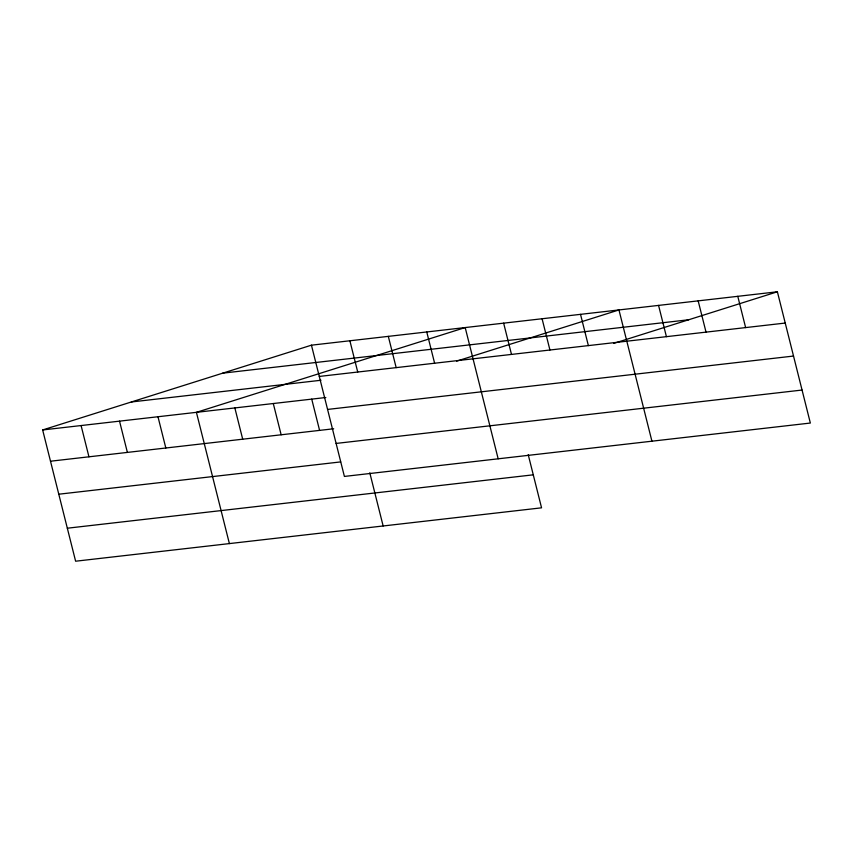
<?xml version="1.0" encoding="UTF-8"?>
<svg xmlns="http://www.w3.org/2000/svg" width="853" height="853" viewBox="0 0 853 853"><rect width="100%" height="100%" fill="white"/><g stroke="black" fill="none" stroke-linecap="round" stroke-linejoin="round"><path stroke-width="1.28" d="M528.22 454.681L541.559 507.823L75.618 561.21L42.65 429.955L311.441 345.177L777.382 291.79L810.35 423.045L344.399 476.432L311.441 345.177M456.643 361.139L618.958 309.948L651.927 441.193M613.797 343.386L777.382 291.79M222.74 373.156L688.68 319.768M319.289 376.44L785.229 323.052M131.351 401.976L320.995 380.257M42.65 429.955L325.825 397.509M327.573 409.429L793.525 356.053M50.498 461.217L333.683 428.771M336.114 443.432L802.065 390.045M58.793 494.207L340.688 461.91M67.334 528.21L533.274 474.822M737.781 296.332L745.629 327.595M698.17 300.874L706.028 332.126M658.569 305.406L666.417 336.668M580.52 314.352L588.367 345.604M542.081 318.755L549.929 350.007M503.643 323.159L511.491 354.411M498.163 458.807L465.194 327.563L196.414 412.34L229.382 543.585M426.756 331.966L434.614 363.229M388.318 336.37L396.165 367.632M349.879 340.774L357.727 372.036M369.797 472.829L383.146 525.97M311.729 399.129L319.587 430.381M273.291 403.533L281.149 434.785M234.852 407.937L242.7 439.188M157.976 416.744L165.823 448.006M119.527 421.147L127.385 452.41M81.088 425.551L88.947 456.813"/></g></svg>
